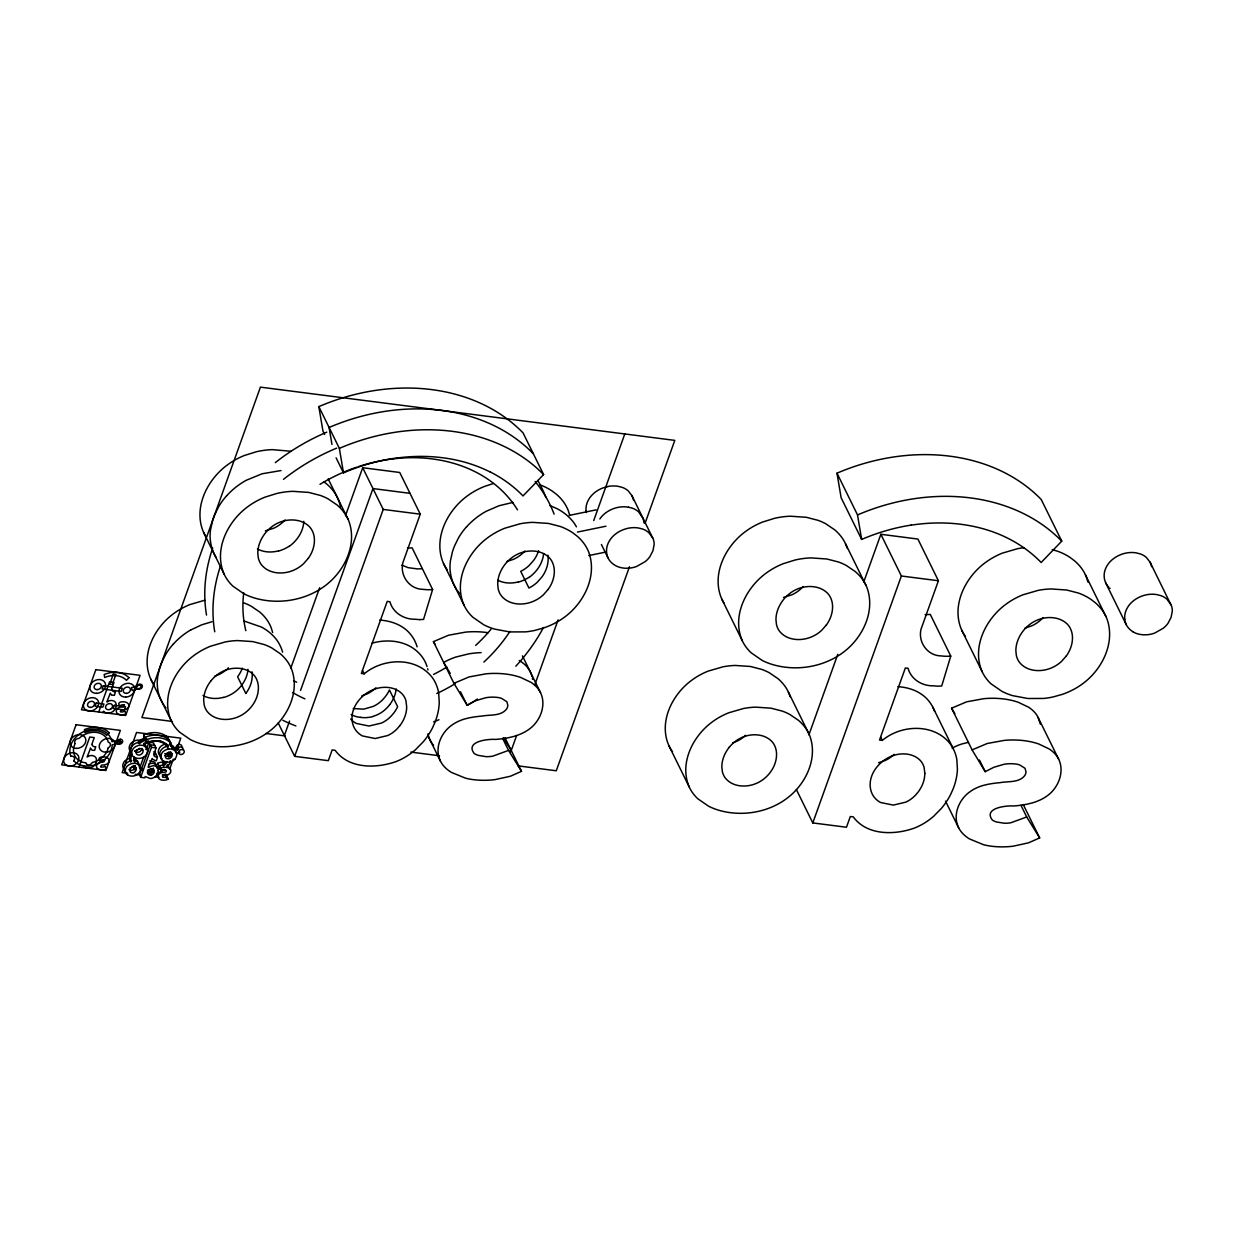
<?xml version="1.0" encoding="UTF-8"?>
<svg xmlns="http://www.w3.org/2000/svg" width="1234" height="1234" viewBox="0 0 1234 1234"><rect width="100%" height="100%" fill="white"/><g stroke="black" fill="none" stroke-linecap="round" stroke-linejoin="round"><path stroke-width="1.5" d="M157.011 768.103L156.579 765.898A6.679 5.352 -26.2 0 0 155.037 764.154A6.725 5.383 -26.2 0 0 152.569 763.352A6.941 5.553 -26.2 0 0 150.101 763.599L149.468 763.8A7.805 6.247 -26.2 0 0 148.743 764.201M157.011 773.147L158.569 776.772M94.648 750.38L95.758 746.755A4.103 3.286 -26.2 0 1 95.095 746.771L94.555 746.724A3.825 3.054 -26.2 0 1 92.041 744.411M114.407 695.313L115.502 691.688A4.103 3.286 -26.2 0 1 114.839 691.703L114.407 691.672A3.825 3.054 -26.2 0 1 111.785 689.343M154.821 752.432L154.96 751.984A5.214 4.165 -26.2 0 1 153.756 751.953L153.54 751.922M154.96 751.984L157.458 757.044L156.348 760.684A4.149 3.316 -26.2 0 1 155.361 760.638L152.522 759.141A3.316 2.653 -26.2 0 1 152.26 758.524C143.375 775.646 151.026 761.794 156.749 767.024A6.34 5.075 -26.2 0 1 157.767 768.304A7.497 6 -26.2 0 1 158.26 770.494M407.559 548.035A33.303 26.654 -26.2 0 0 412.094 547.803L432.61 589.513L423.555 619.422L419.853 619.607M925.099 614.594A33.303 26.654 -26.2 0 0 930.251 614.378L950.766 656.087L941.712 685.996L938.01 686.181A51.566 41.293 -26.2 0 1 933.552 685.811C922.292 686.166 911.108 679.471 908.07 668.304L905.37 667.964L879.518 740.045L882.325 740.4C901.082 724.651 933.398 723.186 949.702 743.192A50.054 40.074 -26.2 0 1 953.311 748.837L954.268 750.874A59.679 47.787 -26.2 0 1 956.844 759.589L957.414 769.245A74.379 59.571 -26.2 0 1 955.471 781.847A77.218 61.839 -26.2 0 1 952.879 789.513L950.627 794.48A69.983 56.039 -26.2 0 1 941.434 808.347L933.644 816.291A58.754 47.046 -26.2 0 1 927.058 821.366A51.674 41.37 -26.2 0 1 914.857 827.906C894.928 835.217 867.039 835.757 853.296 816.893L850.319 816.507L846.478 827.243L812.79 822.924L796.377 789.559M79.007 767.008L89.758 737.022L94.262 737.608L92.149 743.485A2.946 2.36 -26.2 0 0 92.118 744.009L92.103 744.071M98.751 711.941L109.502 681.955L114.006 682.541L111.893 688.418A2.946 2.36 -26.2 0 0 111.862 688.942L111.862 689.066M83.094 767.533L83.912 766.283A7.265 5.815 -26.2 0 0 84.838 767.162L85.239 767.502A2.591 2.067 -26.2 0 0 85.856 767.81L86.303 767.934A13.343 10.674 -26.2 0 0 87.12 768.042C92.457 769.26 98.134 763.368 96.129 758.139A6.679 5.352 -26.2 0 0 94.586 756.38A6.725 5.383 -26.2 0 0 92.118 755.594M102.838 712.465L103.671 711.216A7.265 5.815 -26.2 0 0 104.581 712.095L104.983 712.434A2.591 2.067 -26.2 0 0 105.615 712.743L106.047 712.866A13.343 10.674 -26.2 0 0 106.88 712.974C112.217 714.193 117.893 708.301 115.873 703.072A6.679 5.352 -26.2 0 0 114.346 701.313A6.725 5.383 -26.2 0 0 111.878 700.526A6.941 5.553 -26.2 0 0 109.394 700.758L108.777 700.958A7.805 6.247 -26.2 0 0 107.774 701.544M118.896 744.148L120.654 739.259M139.997 767.239L143.591 757.244M146.275 749.763L148.959 742.266L153.463 742.837L155.947 747.897L153.926 755.316A6.401 5.121 -26.2 0 0 154.065 755.686L154.281 756.026A4.211 3.363 -26.2 0 0 154.821 756.519L156.255 757.028A5.214 4.165 -26.2 0 0 157.458 757.059M139.457 774.782L150.209 744.796L154.713 745.367M154.574 777.127A6.401 5.121 -26.2 0 1 152.121 778.238A6.232 4.982 -26.2 0 1 150.054 778.469L145.257 776.525L144.794 777.836L140.691 777.312L151.458 747.326L148.959 742.266M166.389 778.284L167.654 774.782M169.521 769.553L173.284 759.095M177.033 748.622L180.781 738.163L136.542 732.472L122.151 772.592L127.688 773.302M290.73 668.35L319.637 587.754M345.474 515.735L362.703 467.717L399.739 472.483L420.254 514.177L402.886 562.611C399.693 575.337 409.164 589.096 422.707 589.312A53.077 42.496 -26.2 0 0 427.473 589.698A33.303 26.654 -26.2 0 0 432.61 589.513M284.375 735.495L289.558 721.072M300.541 690.438L372.961 488.571L409.997 493.338M419.853 619.607A51.566 41.293 -26.2 0 1 415.395 619.237C404.15 619.591 392.952 612.897 389.913 601.729L387.214 601.39L361.361 673.471L364.169 673.826C382.972 658.108 415.21 656.596 431.545 676.618A50.054 40.074 -26.2 0 1 435.17 682.263L436.111 684.299A59.679 47.787 -26.2 0 1 438.687 693.014L439.258 702.67A74.379 59.571 -26.2 0 1 437.314 715.273A77.218 61.839 -26.2 0 1 434.723 722.939L432.471 727.906A69.983 56.039 -26.2 0 1 423.277 741.773L415.488 749.717A58.754 47.046 -26.2 0 1 408.901 754.792A51.674 41.37 -26.2 0 1 396.7 761.332C376.786 768.643 348.883 769.183 335.139 750.318L332.162 749.933L328.321 760.668L294.648 756.349L383.219 509.426L362.703 467.717M510.814 751.707L516.645 735.464M534.769 684.901L558.092 619.915M593.708 520.609L624.79 433.952M629.463 566.761L556.272 770.772L518.095 765.867M645.012 523.432L674.797 440.384L260.42 387.137L141.91 717.525L172.451 721.458M808.887 734.924L837.793 654.328M863.63 582.309L880.86 534.291L917.895 539.057L938.411 580.751L921.042 629.186C917.849 641.911 927.32 655.67 940.863 655.886A53.077 42.496 -26.2 0 0 945.614 656.272A33.303 26.654 -26.2 0 0 950.766 656.087M812.79 822.924L901.375 576L880.86 534.291M165.125 655.439L161.731 662.488A78.05 62.502 -26.2 0 0 159.587 668.442L157.875 675.692A58.26 46.645 -26.2 0 0 157.536 687.862A58.97 47.216 -26.2 0 0 164.523 705.987M399.986 725.469L397.379 728.554A28.397 22.736 -26.2 0 1 392.335 732.888A25.513 20.423 -26.2 0 1 387.63 735.572L375.121 738.534L362.549 735.958A23.554 18.865 -26.2 0 1 359.449 733.983L358.539 733.227A28.613 22.906 -26.2 0 1 354.312 727.906A30.773 24.649 -26.2 0 1 352.446 722.6L352.245 721.458A34.228 27.41 -26.2 0 1 351.998 717.91A31.93 25.559 -26.2 0 1 358.693 700.496A34.228 27.41 -26.2 0 1 360.513 698.413L361.469 697.426A30.773 24.649 -26.2 0 1 366.822 693.045A28.613 22.906 -26.2 0 1 374.318 689.235C383.234 685.965 394.602 686.551 401.682 693.431A25.127 20.114 -26.2 0 1 405.307 698.938A28.567 22.875 -26.2 0 1 405.986 701.035L406.68 706.774A35.909 28.752 -26.2 0 1 400.001 725.484M285.069 519.946L283.11 521.936A29.493 23.616 -26.2 0 1 278.73 525.422A27.611 22.104 -26.2 0 1 273.794 528.198L265.387 530.851M524.959 550.981L523 552.971A29.477 23.6 -26.2 0 1 518.635 556.457A27.595 22.104 -26.2 0 1 513.699 559.233L506.758 561.593M803.226 586.52L801.252 588.51A29.493 23.616 -26.2 0 1 796.886 591.996A27.611 22.104 -26.2 0 1 791.95 594.773L783.544 597.426M1043.116 617.555L1041.157 619.545A29.477 23.6 -26.2 0 1 1036.791 623.031A27.595 22.104 -26.2 0 1 1031.855 625.808L1024.914 628.168M109.24 732.795L106.726 735.387A20.284 16.243 -26.2 0 0 84.915 732.564L84.436 729.602A23.06 18.464 -26.2 0 1 109.224 732.795M167.963 738.518L170.924 743.084L168.426 745.691A20.284 16.243 -26.2 0 0 146.615 742.853L143.638 734.847A23.06 18.464 -26.2 0 1 168.441 738.025M324.619 434.491L322.969 431.16L318.835 406.618A189.913 152.06 -26.2 0 1 523.062 432.903L543.608 474.566L523.015 495.929A169.305 135.57 -26.2 0 0 490.237 471.943M911.139 525.098A169.351 135.601 -26.2 0 0 861.64 539.428L841.125 497.734L836.991 473.193A189.913 152.06 -26.2 0 1 1041.203 499.477L1061.764 541.14L1041.157 562.503A169.305 135.57 -26.2 0 0 1008.394 538.518A164.924 132.069 -26.2 0 0 911.139 525.175M227.442 668.735L228.413 667.795M107.774 701.544L106.849 701.884L110.32 693.169A6.571 5.26 -26.2 0 0 111.353 694.634M488.109 632.733A77.68 62.194 -26.2 0 0 486.057 632.44A88.755 71.078 -26.2 0 0 465.696 632.101L448.544 635.232L433.427 641.634L453.942 683.327L467.054 705.108L475.784 700.665L485.656 697.765A35.231 28.212 -26.2 0 1 493.615 697.133L497.549 697.426A20.114 16.104 -26.2 0 1 501.698 698.444L506.912 701.76L507.837 705.354A11.26 9.008 -26.2 0 1 506.835 708.671C501.359 716.46 489.991 714.471 481.754 716.106A91.702 73.438 -26.2 0 0 469.306 717.833L464.632 718.975A38.038 30.449 -26.2 0 0 457.29 721.859A30.649 24.541 -26.2 0 0 451.891 725.114C441.278 732.425 434.677 747.295 439.782 759.697A37.838 30.295 -26.2 0 0 444.394 766.777L445.628 768.011A50.116 40.136 -26.2 0 0 451.258 772.33L465.388 778.13A65.818 52.692 -26.2 0 0 473.069 779.61A83.141 66.574 -26.2 0 0 494.896 779.641L510.398 776.248L521.504 771.327L505.092 737.978M1039.66 837.901L1026.703 816.985L1010.847 822.754A30.511 24.433 -26.2 0 1 1004.183 823.232L996.254 821.921A22.706 18.186 -26.2 0 1 992.306 820.024C983.205 808.054 1005.833 805.432 1013.608 805.972A89.249 71.464 -26.2 0 0 1027.089 804.182L1032.226 802.933A46.368 37.128 -26.2 0 0 1040.339 799.894L1041.882 799.123A32.747 26.223 -26.2 0 0 1048.977 794.465C1058.926 786.366 1064.541 771.142 1058.633 759.126L1038.102 717.432A36.295 29.061 -26.2 0 0 1034.169 711.817L1032.92 710.583A47.864 38.331 -26.2 0 0 1028.678 707.252L1018.173 702.239A77.68 62.194 -26.2 0 0 1004.214 699.015A88.755 71.078 -26.2 0 0 983.853 698.675L966.685 701.807L951.584 708.208L972.099 749.902L985.21 771.682L993.941 767.239L1003.813 764.34A35.231 28.212 -26.2 0 1 1011.772 763.707L1015.705 764A20.114 16.104 -26.2 0 1 1019.855 765.018L1025.068 768.335L1025.994 771.929A11.26 9.008 -26.2 0 1 1024.991 775.245C1019.5 783.035 1008.147 781.045 999.91 782.68A91.702 73.438 -26.2 0 0 987.462 784.408L982.788 785.549A38.038 30.449 -26.2 0 0 975.446 788.433A30.649 24.541 -26.2 0 0 970.047 791.688C959.435 799 952.833 813.869 957.939 826.271A37.838 30.295 -26.2 0 0 962.551 833.351L963.785 834.585A50.116 40.136 -26.2 0 0 969.415 838.904L983.544 844.704A65.818 52.692 -26.2 0 0 991.226 846.185A83.141 66.574 -26.2 0 0 1013.052 846.216L1028.554 842.822L1039.66 837.901L1023.248 804.553M164.816 769.399L164.353 769.584A13.065 10.458 -26.2 0 1 162.348 769.846M190.792 629.957L201.713 624.82L211.986 621.735M158.8 765.913L164.785 764.756M167.006 776.587L166.004 777.065M453.942 683.327L469.059 676.926L486.211 673.795A88.755 71.078 -26.2 0 1 506.572 674.15A77.68 62.194 -26.2 0 1 520.532 677.373L531.036 682.371A47.864 38.331 -26.2 0 1 535.278 685.703L536.528 686.937A36.295 29.061 -26.2 0 1 540.477 692.567C546.384 704.583 540.77 719.792 530.821 727.906A32.747 26.223 -26.2 0 1 523.74 732.549L522.183 733.32A46.368 37.128 -26.2 0 1 514.069 736.359L508.932 737.623A89.249 71.464 -26.2 0 1 495.451 739.413C487.677 738.842 465.048 741.495 474.149 753.45A22.706 18.186 -26.2 0 0 478.098 755.347L486.026 756.658A30.511 24.433 -26.2 0 0 492.69 756.18L508.547 750.411L521.504 771.327M972.099 749.902L987.215 743.5L1004.368 740.369A88.755 71.078 -26.2 0 1 1024.729 740.724A77.68 62.194 -26.2 0 1 1038.689 743.948L1049.193 748.945A47.864 38.331 -26.2 0 1 1053.435 752.277L1054.684 753.511A36.295 29.061 -26.2 0 1 1058.633 759.126M214.531 676.294L218.449 674.767A26.608 21.302 -26.2 0 0 223.231 672.098A28.459 22.783 -26.2 0 0 226.439 669.63M732.688 742.868L736.605 741.341A26.608 21.302 -26.2 0 0 741.387 738.672A28.459 22.783 -26.2 0 0 745.598 735.31M361.84 695.822L367.115 693.878A25.513 20.423 -26.2 0 0 371.804 691.194A28.397 22.736 -26.2 0 0 375.907 687.801M493.276 483.527L484.283 486.52A63.135 50.563 -26.2 0 0 475.815 490.515A59.062 47.293 -26.2 0 0 467.917 495.497C447.34 510.105 432.687 538.872 443.515 563.506L464.03 605.2A58.229 46.614 -26.2 0 0 467.84 611.617A61.114 48.928 -26.2 0 0 472.869 617.247L483.821 624.82A75.104 60.142 -26.2 0 0 494.495 629.078L509.657 631.931L525.545 631.87A72.158 57.782 -26.2 0 0 534.97 630.373L544.04 627.828A63.628 50.949 -26.2 0 0 555.47 622.877A58.044 46.476 -26.2 0 0 565.882 616.121C584.546 601.745 597.241 575.538 588.788 552.292A58.893 47.154 -26.2 0 0 583.944 543.469A65.803 52.692 -26.2 0 0 576.972 536.003L572.777 532.81A71.773 57.474 -26.2 0 0 565.573 528.692A69.968 56.024 -26.2 0 0 560.282 526.486L548.575 523.447L532.764 522.368A72.066 57.705 -26.2 0 0 520.054 523.787L504.814 528.214A63.135 50.563 -26.2 0 0 496.33 532.209A59.062 47.293 -26.2 0 0 488.433 537.191C467.871 551.814 453.202 580.566 464.03 605.2M878.593 762.735L885.272 760.452A25.513 20.423 -26.2 0 0 889.961 757.769A28.397 22.736 -26.2 0 0 894.064 754.375M371.974 643.207C387.214 638.857 405.4 640.508 417.416 651.645A51.643 41.354 -26.2 0 1 425.422 662.411A61.16 48.974 -26.2 0 1 427.057 666.607M204.782 600.248L190.051 604.521A60.898 48.774 -26.2 0 0 181.845 608.377A56.965 45.612 -26.2 0 0 174.225 613.19C154.358 627.304 140.182 655.1 150.656 678.901L171.171 720.61A56.255 45.041 -26.2 0 0 174.842 726.795A59.031 47.262 -26.2 0 0 179.701 732.225L190.283 739.552A72.544 58.091 -26.2 0 0 200.602 743.67C216.166 748.19 233.133 747.696 248.466 742.467A61.592 49.314 -26.2 0 0 259.51 737.67A56.085 44.918 -26.2 0 0 269.583 731.145C287.615 717.263 299.862 691.935 291.702 669.476A56.826 45.504 -26.2 0 0 287.028 660.946A63.613 50.933 -26.2 0 0 280.288 653.742L271.696 647.896A67.7 54.203 -26.2 0 0 264.153 644.534L252.847 641.603L237.576 640.569A69.644 55.761 -26.2 0 0 225.298 641.942L210.567 646.215A60.898 48.774 -26.2 0 0 202.376 650.071A56.965 45.612 -26.2 0 0 194.741 654.899C174.873 669.013 160.698 696.794 171.171 720.61M569.244 515.396L596.161 509.858M577.466 532.07L605.956 526.208M588.803 555.562L604.629 552.292M173.855 748.082L178.652 747.094M173.963 749.177L178.575 748.236M174.842 750.118L178.699 749.316M176.03 753.002L179.871 752.216M512.989 502.392L498.983 505.755L486.073 511.354A62.163 49.776 -26.2 0 0 466.545 526.887M149.777 760.838L154.25 761.964A6.34 5.075 -26.2 0 1 155.268 763.244A7.497 6 -26.2 0 1 155.777 765.419M101.728 762.118C99.183 761.609 94.463 765.188 97.255 768.35C99.615 770.942 109.055 770.618 104.983 766.283A3.964 3.178 -26.2 0 1 100.648 766.761M281.028 470.555L262.102 473.779L246.168 480.319A62.163 49.776 -26.2 0 0 226.655 495.837M113.898 695.328L113.266 695.266A10.797 8.653 -26.2 0 1 112.248 695.128L112.109 695.081A2.329 1.866 -26.2 0 1 111.322 694.665M94.077 750.395L93.352 750.318A10.797 8.653 -26.2 0 1 92.488 750.195L92.365 750.149A2.329 1.866 -26.2 0 1 91.563 749.732A6.571 5.26 -26.2 0 1 90.468 748.282M379.702 620.1C391.517 620.795 403.626 625.268 411.03 634.924A50.054 40.074 -26.2 0 1 414.639 640.569L415.596 642.606A59.679 47.787 -26.2 0 1 417.123 646.847M897.858 686.675C909.674 687.369 921.783 691.842 929.187 701.498A50.054 40.074 -26.2 0 1 932.796 707.144L953.311 748.837M383.219 509.426L420.254 514.177M901.375 576L938.411 580.751M265.912 733.459L285.116 735.927M410.891 752.092L439.505 755.763M151.458 747.326L155.947 747.897M90.576 748.236L87.105 756.951L88.03 756.612A7.805 6.247 -26.2 0 1 89.018 756.01L89.635 755.794A6.941 5.553 -26.2 0 1 92.134 755.501M135.061 774.258L140.583 774.967M155.33 776.849L159.016 777.327M116.999 741.326L122.505 742.05M291.224 451.289L272.359 449.639A72.266 57.859 -26.2 0 0 256.487 451.721L244.394 455.485A63.042 50.471 -26.2 0 0 235.91 459.48A59.062 47.293 -26.2 0 0 228.028 464.462C207.451 479.07 192.782 507.837 203.625 532.471L224.141 574.165A58.229 46.63 -26.2 0 0 227.951 580.582A61.083 48.913 -26.2 0 0 232.979 586.212L243.916 593.785A75.166 60.188 -26.2 0 0 254.605 598.043C270.724 602.732 288.262 602.223 304.135 596.793A63.659 50.98 -26.2 0 0 315.565 591.842A58.044 46.476 -26.2 0 0 325.992 585.086C344.656 570.71 357.336 544.502 348.898 521.257A58.877 47.139 -26.2 0 0 344.055 512.434A65.788 52.676 -26.2 0 0 337.083 504.968L328.182 498.922A70.107 56.132 -26.2 0 0 320.377 495.436L308.67 492.412L292.874 491.333A72.266 57.859 -26.2 0 0 277.002 493.415L264.909 497.179A63.042 50.471 -26.2 0 0 256.425 501.174A59.062 47.293 -26.2 0 0 248.543 506.156C227.966 520.763 213.312 549.531 224.141 574.165M628.492 507.189L632.672 508.285A23.616 18.911 -26.2 0 1 638.58 511.848L642.96 518.218A21.873 17.507 -26.2 0 1 643.886 522.846M244.085 621.026L261.438 627.057A65.587 52.507 -26.2 0 1 276.817 640.076A59.325 47.494 -26.2 0 1 282.601 652.154M353.233 708.547L363.737 709.149L373.27 706.388A25.513 20.423 -26.2 0 0 377.959 703.704A28.397 22.736 -26.2 0 0 383.003 699.369L385.61 696.284A34.938 27.981 -26.2 0 0 389.435 689.991L397.641 706.666A34.938 27.981 -26.2 0 1 393.831 712.959L391.209 716.044A28.397 22.736 -26.2 0 1 386.18 720.378A25.513 20.423 -26.2 0 1 381.476 723.062L368.966 726.024L356.395 723.448A23.554 18.865 -26.2 0 1 353.279 721.474L352.384 720.718A28.613 22.906 -26.2 0 1 350.734 719.083M1052.247 549.608L1057.908 551.351A69.968 56.024 -26.2 0 1 1063.214 553.557A71.773 57.474 -26.2 0 1 1070.402 557.691L1074.613 560.884A65.803 52.692 -26.2 0 1 1081.586 568.35A58.893 47.154 -26.2 0 1 1086.429 577.173L1087.956 582.062M550.025 505.632L556.58 508.454A68.101 54.527 -26.2 0 1 573.748 522.584A61.407 49.159 -26.2 0 1 576.432 526.856M167.67 765.512L169.598 768.18M401.837 565.126L408.115 567.655L416.907 568.843A33.796 27.055 -26.2 0 0 422.352 568.658M120.454 711.509L121.133 710.136A11.26 9.024 -26.2 0 1 122.505 709.951C125.05 709.905 128.351 709.026 128.83 706.095C129.894 700.187 114.947 700.526 119.683 705.725M100.741 766.622L101.373 765.203A11.26 9.024 -26.2 0 1 102.746 765.018C105.337 764.972 108.7 764.031 109.101 761.023C109.888 755.223 95.234 755.655 99.939 760.792M124.403 705.185L123.647 706.758A13.065 10.458 -26.2 0 1 121.657 707.02C118.557 706.727 114.747 709.689 116.798 713.051C119.019 715.967 128.814 715.597 124.727 711.216M104.659 760.252L103.995 761.794A13.065 10.458 -26.2 0 1 101.898 762.088M503.271 737.608L511.246 750.488A54.281 43.468 -26.2 0 1 509.935 751.228M160.034 768.443L161.639 771.08A5.322 4.257 -26.2 0 1 163.397 770.309A4.35 3.486 -26.2 0 1 165.341 770.155A2.591 2.082 -26.2 0 1 166.297 770.51L166.066 771.929L163.412 772.422A11.137 8.916 -26.2 0 0 161.901 772.623A4.689 3.748 -26.2 0 0 160.281 773.209A3.872 3.1 -26.2 0 0 159.201 774.011A3.054 2.437 -26.2 0 0 158.816 774.474L158.415 775.214A5.553 4.442 -26.2 0 0 158.183 775.939L158.091 776.664A3.517 2.823 -26.2 0 0 158.183 777.312A4.658 3.733 -26.2 0 0 159.032 778.731A6.309 5.044 -26.2 0 0 160.528 779.657A8.283 6.633 -26.2 0 0 162.364 780.135A10.134 8.114 -26.2 0 0 165.402 780.089L166.174 779.934A6.571 5.26 -26.2 0 0 168.24 779.132L166.667 776.587A5.306 4.242 -26.2 0 1 165.155 777.189A3.748 3.008 -26.2 0 1 163.397 777.297A2.9 2.329 -26.2 0 1 162.487 776.957L162.549 775.723L164.446 775.307A29.647 23.739 -26.2 0 1 165.279 775.23A10.844 8.684 -26.2 0 0 166.713 775.029A5.784 4.627 -26.2 0 0 168.333 774.505A4.026 3.224 -26.2 0 0 169.69 773.579A3.239 2.591 -26.2 0 0 170.199 772.931L170.508 772.345A5.892 4.72 -26.2 0 0 170.755 771.589L170.77 770.155A4.52 3.625 -26.2 0 0 169.922 768.72A6.185 4.951 -26.2 0 0 168.364 767.81A10.18 8.144 -26.2 0 0 163.119 767.409L161.484 767.779A6.617 5.291 -26.2 0 0 160.034 768.443L157.551 763.383A6.617 5.291 -26.2 0 1 159.001 762.72L160.621 762.319A10.18 8.144 -26.2 0 1 164.677 762.381M951.584 708.208L954.854 713.653M433.427 641.634L435.062 644.349M450.24 673.363L443.685 662.488A54.543 43.684 -26.2 0 1 455.593 657.105L468.951 653.819A89.48 71.649 -26.2 0 1 481.137 652.616M157.551 763.383L161.639 771.08M1133.043 631.854A24.356 19.513 -26.2 0 0 1141.373 634.6A28.104 22.505 -26.2 0 0 1143.656 634.816L1147.08 634.754A23.616 18.911 -26.2 0 0 1154.901 632.98L1163.276 628.229A21.873 17.523 -26.2 0 0 1167.966 623.355L1171.066 617.416L1172.3 611.246A21.873 17.507 -26.2 0 0 1171.374 605.647L1150.073 562.195L1146.479 557.567A23.616 18.911 -26.2 0 0 1140.571 554.02L1136.391 552.909A25.96 20.777 -26.2 0 0 1125.809 553.11A26.053 20.855 -26.2 0 0 1116.986 556.395A23.431 18.772 -26.2 0 0 1109.428 562.442A22.875 18.309 -26.2 0 0 1104.276 577.666A24.541 19.651 -26.2 0 0 1106.805 584.793A26.732 21.41 -26.2 0 0 1108.626 587.029M652.863 538.194L648.837 532.687A23.616 18.911 -26.2 0 0 642.929 529.139L638.749 528.044A25.96 20.777 -26.2 0 0 628.168 528.245A26.053 20.855 -26.2 0 0 619.345 531.515A23.431 18.772 -26.2 0 0 611.786 537.561A22.875 18.309 -26.2 0 0 606.65 552.801A24.541 19.651 -26.2 0 0 609.164 559.912A26.732 21.41 -26.2 0 0 614.918 565.249A24.356 19.513 -26.2 0 0 623.216 568.026A28.104 22.505 -26.2 0 0 625.499 568.242L628.924 568.18A23.616 18.911 -26.2 0 0 636.744 566.406L645.12 561.655A21.873 17.523 -26.2 0 0 649.809 556.781L652.909 550.842L654.143 544.672A21.873 17.507 -26.2 0 0 653.233 539.073L631.916 495.636L628.322 490.993A23.616 18.911 -26.2 0 0 622.414 487.445L618.234 486.35A25.96 20.777 -26.2 0 0 607.652 486.535M1105.633 582.726L1126.148 624.435M1085.442 574.843L1105.957 616.537M1024.066 547.711A72.066 57.705 -26.2 0 0 1017.695 548.667L1002.44 553.094A63.135 50.563 -26.2 0 0 993.972 557.089A59.062 47.293 -26.2 0 0 986.074 562.072C965.497 576.679 950.843 605.447 961.672 630.08L982.187 671.774A58.229 46.614 -26.2 0 0 985.997 678.191A61.114 48.928 -26.2 0 0 991.025 683.821L1001.977 691.395A75.104 60.142 -26.2 0 0 1012.651 695.652L1027.814 698.506L1043.702 698.444A72.158 57.782 -26.2 0 0 1053.126 696.948L1062.196 694.403A63.628 50.949 -26.2 0 0 1073.626 689.451A58.044 46.476 -26.2 0 0 1084.038 682.695C1102.702 668.319 1115.397 642.112 1106.944 618.866A58.893 47.154 -26.2 0 0 1102.101 610.043A65.803 52.692 -26.2 0 0 1095.129 602.578L1090.933 599.385A71.773 57.474 -26.2 0 0 1083.73 595.266A69.968 56.024 -26.2 0 0 1078.439 593.06L1066.731 590.022L1050.921 588.942A72.066 57.705 -26.2 0 0 1038.21 590.361L1022.971 594.788A63.135 50.563 -26.2 0 0 1014.487 598.783A59.062 47.293 -26.2 0 0 1006.589 603.765C986.028 618.388 971.359 647.14 982.187 671.774M1020.965 805.308L1026.703 816.985M979.457 760.005L985.21 771.682M836.991 473.193L857.507 514.902L861.64 539.428M845.537 543.793L866.052 585.502M945.522 801.128L958.664 827.813M880.675 737.068L882.325 740.4M788.387 692.104L808.902 733.798M847.372 548.544L846.524 546.122A58.877 47.139 -26.2 0 0 841.696 537.299A65.788 52.676 -26.2 0 0 834.724 529.849L825.824 523.802A70.107 56.132 -26.2 0 0 818.019 520.316L806.311 517.293L790.516 516.213A72.266 57.859 -26.2 0 0 774.644 518.295L762.55 522.059A63.042 50.471 -26.2 0 0 754.067 526.054A59.062 47.293 -26.2 0 0 746.169 531.036C725.607 545.644 710.938 574.412 721.782 599.045L742.297 640.739A58.229 46.63 -26.2 0 0 746.107 647.156A61.083 48.913 -26.2 0 0 751.136 652.786L762.072 660.36A75.166 60.188 -26.2 0 0 772.762 664.617C788.881 669.306 806.419 668.797 822.291 663.368A63.659 50.98 -26.2 0 0 833.721 658.416A58.044 46.476 -26.2 0 0 844.149 651.66C862.813 637.284 875.492 611.077 867.039 587.831A58.877 47.139 -26.2 0 0 862.211 579.008A65.788 52.676 -26.2 0 0 855.239 571.543L846.339 565.496A70.107 56.132 -26.2 0 0 838.534 562.01L826.826 558.987L811.031 557.907A72.266 57.859 -26.2 0 0 795.159 559.989L783.066 563.753A63.042 50.471 -26.2 0 0 774.582 567.748A59.062 47.293 -26.2 0 0 766.7 572.73C746.123 587.338 731.469 616.105 742.297 640.739M601.421 544.518L607.992 557.861M790.146 696.686L789.344 694.356A56.826 45.504 -26.2 0 0 784.67 685.826A63.613 50.933 -26.2 0 0 777.929 678.623L769.337 672.777A67.7 54.203 -26.2 0 0 761.794 669.414L750.488 666.483L735.217 665.45A69.644 55.761 -26.2 0 0 722.939 666.823L708.193 671.095A60.898 48.774 -26.2 0 0 700.002 674.952A56.965 45.612 -26.2 0 0 692.382 679.764C672.515 693.878 658.339 721.674 668.813 745.475L689.328 787.184A56.255 45.041 -26.2 0 0 692.999 793.369A59.031 47.262 -26.2 0 0 697.858 798.799L708.439 806.126A72.544 58.091 -26.2 0 0 718.759 810.244C734.323 814.764 751.29 814.27 766.622 809.041A61.592 49.314 -26.2 0 0 777.667 804.244A56.085 44.918 -26.2 0 0 787.739 797.719C805.771 783.837 818.019 758.509 809.859 736.05A56.826 45.504 -26.2 0 0 805.185 727.52A63.613 50.933 -26.2 0 0 798.444 720.317L789.853 714.471A67.7 54.203 -26.2 0 0 782.31 711.108L771.003 708.177L755.732 707.144A69.644 55.761 -26.2 0 0 743.454 708.517L728.723 712.789A60.898 48.774 -26.2 0 0 720.533 716.645A56.965 45.612 -26.2 0 0 712.897 721.474C693.03 735.587 678.854 763.368 689.328 787.184M522.414 655.871L540.477 692.552M502.809 738.734L508.547 750.411M460.483 691.765L467.054 705.108M318.835 406.618L339.35 448.328L343.484 472.853A169.351 135.601 -26.2 0 1 392.983 458.524M336.111 457.845L343.484 472.853M328.198 478.9L347.895 518.928M428.198 736.22L440.507 761.239M362.534 670.494L364.169 673.826M278.221 722.985L294.648 756.349M245.813 693.446L237.607 676.772A33.827 27.086 -26.2 0 0 242.342 668.149M168.148 754.838L169.151 756.858A3.841 3.07 -26.2 0 0 171.048 752.154A3.949 3.162 -26.2 0 1 169.073 755.47M165.757 774.057L168.24 779.132M143.638 734.847L146.63 742.883M134.984 750.565L135.987 752.601A3.98 3.193 -26.2 0 1 135.493 750.966M139.041 773.934L140.691 777.312M133.766 767.641L134.768 769.677M1171.02 604.768L1166.994 599.261A23.616 18.911 -26.2 0 0 1161.086 595.713L1156.906 594.618A25.96 20.777 -26.2 0 0 1146.324 594.819A26.053 20.855 -26.2 0 0 1137.501 598.089A23.431 18.772 -26.2 0 0 1129.943 604.136A22.875 18.309 -26.2 0 0 1124.806 619.375M1150.073 562.195L1150.859 563.938A21.873 17.507 -26.2 0 1 1151.584 566.668M631.916 495.636L632.703 497.364A21.873 17.507 -26.2 0 1 633.443 500.094M932.796 707.144L933.752 709.18A59.679 47.787 -26.2 0 1 934.57 711.278M1038.102 717.432L1040.324 724.127M569.799 515.488L568.272 510.598A58.893 47.154 -26.2 0 0 563.429 501.775A65.803 52.692 -26.2 0 0 556.457 494.31L552.246 491.117A71.773 57.474 -26.2 0 0 545.058 486.983A69.968 56.024 -26.2 0 0 539.767 484.777M272.668 632.518L271.187 627.782A56.826 45.504 -26.2 0 0 266.513 619.252A63.613 50.933 -26.2 0 0 259.772 612.049L251.181 606.202A67.7 54.203 -26.2 0 0 243.638 602.84M331.961 444.456L329.092 427.473A189.913 152.06 -26.2 0 1 533.319 453.742M145.381 740.354L144.887 737.377A23.06 18.464 -26.2 0 1 169.675 740.57M924.837 773.348L924.143 767.61A28.567 22.875 -26.2 0 0 923.464 765.527A25.127 20.114 -26.2 0 0 919.839 760.005C912.759 753.126 901.375 752.539 892.475 755.81A28.613 22.906 -26.2 0 0 884.963 759.62A30.773 24.649 -26.2 0 0 879.626 764.016L878.67 764.987A34.228 27.41 -26.2 0 0 876.85 767.07A31.93 25.559 -26.2 0 0 870.14 784.485A34.228 27.41 -26.2 0 0 870.402 788.032L870.602 789.174A30.773 24.649 -26.2 0 0 872.469 794.48A28.613 22.906 -26.2 0 0 876.695 799.802L877.59 800.558A23.554 18.865 -26.2 0 0 880.706 802.532L893.277 805.108L905.787 802.146A25.513 20.423 -26.2 0 0 910.476 799.462A28.397 22.736 -26.2 0 0 915.52 795.128L918.142 792.043A35.909 28.752 -26.2 0 0 924.806 773.363M110.69 709.072A3.64 2.915 -26.2 0 1 105.553 707.437A3.64 2.915 -26.2 0 1 110.165 703.611A3.64 2.915 -26.2 0 1 111.662 708.27A3.563 2.854 -26.2 0 1 110.69 709.056M124.634 711.108A3.964 3.178 -26.2 0 1 120.408 711.694M119.868 705.894A4.072 3.255 -26.2 0 1 124.495 705.061M100.108 760.946A4.072 3.255 -26.2 0 1 104.751 760.113M177.326 750.179A2.992 2.391 -26.2 0 1 180.411 746.956A2.992 2.391 -26.2 0 1 182.971 749.686M169.151 755.563A3.316 2.653 -26.2 0 1 166.544 756.241A3.764 3.008 -26.2 0 1 164.878 755.409M162.163 758.848A8.206 6.571 -26.2 0 1 161.5 758.355M160.944 757.799A8.206 6.571 -26.2 0 1 160.79 750.534A8.206 6.571 -26.2 0 1 168.395 746.138M170.955 746.369A8.206 6.571 -26.2 0 1 174.842 749.3M141.725 748.421A3.687 2.946 -26.2 0 1 135.092 751.259M143.653 743.362A8.206 6.571 -26.2 0 1 146.183 749.362M131.452 753.558A8.206 6.571 -26.2 0 1 132.1 746.154A8.206 6.571 -26.2 0 1 140.059 742.359M164.847 774.242A3.964 3.178 -26.2 0 1 162.286 774.813M153.294 768.088A3.733 2.992 -26.2 0 1 152.769 770.648M147.463 772.129A3.316 2.653 -26.2 0 0 151.396 771.898A3.563 2.854 -26.2 0 0 152.245 771.019A4.257 3.409 -26.2 0 0 152.708 770.263M153.633 754.051A3.825 3.054 -26.2 0 0 154.99 754.545L155.546 754.545A4.103 3.286 -26.2 0 0 156.209 754.514M135.2 767.641A3.656 2.931 -26.2 0 1 128.907 769.476M134.938 765.697A3.594 2.869 -26.2 0 1 134.784 767.594A4.118 3.301 -26.2 0 1 134.275 768.659M133.904 760.53A7.928 6.34 -26.2 0 1 139.303 766.9M126.392 772.685A7.928 6.34 -26.2 0 1 124.665 765.743A7.928 6.34 -26.2 0 1 131.776 760.576M138.069 764.54A7.281 5.831 -26.2 0 0 138.146 762.874A7.188 5.754 -26.2 0 0 137.282 760.653M130.156 758.324A8.098 6.479 -26.2 0 0 124.665 761.131A7.265 5.815 -26.2 0 0 123.631 762.689L123.462 763.028A9.224 7.389 -26.2 0 0 122.953 764.463L122.876 764.802A7.142 5.723 -26.2 0 0 122.798 766.453A7.311 5.846 -26.2 0 0 125.236 770.062M133.796 758.524A8.098 6.479 -26.2 0 1 137.067 760.792M133.318 765.635A3.841 3.07 -26.2 0 1 130.804 767.656A3.363 2.684 -26.2 0 1 130.11 767.733M139.781 765.712A7.188 5.754 -26.2 0 1 140.63 767.949A7.281 5.831 -26.2 0 1 140.553 769.6L140.475 769.954A9.209 7.373 -26.2 0 1 139.966 771.389L139.612 772.052A7.018 5.615 -26.2 0 1 136.48 774.998M139.55 765.867A8.098 6.479 -26.2 0 0 127.164 766.191A7.265 5.815 -26.2 0 0 126.13 767.749L125.961 768.088A9.224 7.389 -26.2 0 0 125.452 769.522L125.374 769.877A7.142 5.723 -26.2 0 0 125.297 771.528A7.311 5.846 -26.2 0 0 128.028 775.276M136.45 775.075A8.669 6.941 -26.2 0 1 128.105 775.168M135.956 767.964A3.841 3.07 -26.2 0 1 133.303 772.731M133.287 772.685A3.363 2.684 -26.2 0 1 130.619 772.33M130.681 772.283A3.733 2.992 -26.2 0 1 132.84 766.777M132.825 766.684A3.162 2.53 -26.2 0 1 133.889 766.622A3.486 2.792 -26.2 0 1 135.354 767.054A3.208 2.561 -26.2 0 1 136.064 767.918M150.995 768.489A3.563 2.854 -26.2 0 1 150.07 769.399A3.193 2.561 -26.2 0 1 148.851 769.954A3.286 2.638 -26.2 0 1 147.417 770.047M158.137 770.51A8.407 6.741 -26.2 0 1 154.605 777.158M151.35 775.014A3.193 2.561 -26.2 0 0 152.569 774.458A3.563 2.854 -26.2 0 0 153.494 773.564A4.396 3.517 -26.2 0 0 154.296 771.142A3.687 2.962 -26.2 0 0 154.142 770.34A3.147 2.514 -26.2 0 0 153.371 769.399A3.301 2.638 -26.2 0 0 150.702 769.075M151.35 774.998A3.286 2.638 -26.2 0 1 148.589 774.566A3.486 2.792 -26.2 0 1 147.879 773.733A3.81 3.054 -26.2 0 1 150.702 769.029M159.14 766.021A5.322 4.257 -26.2 0 1 159.757 765.682M157.782 768.134A4.689 3.748 -26.2 0 1 158.476 767.826M145.103 744.92A7.543 6.031 -26.2 0 1 145.01 746.647M144.98 744.287A7.435 5.954 -26.2 0 1 145.088 744.92M141.278 740.647A8.376 6.71 -26.2 0 0 131.159 743.115A7.373 5.908 -26.2 0 0 130.28 744.38L129.909 745.074A9.548 7.651 -26.2 0 0 129.369 746.555L129.231 747.28A7.234 5.8 -26.2 0 0 129.215 748.622A7.558 6.047 -26.2 0 0 131.467 752.185M139.627 748.467A3.98 3.178 -26.2 0 1 137.514 749.871A3.286 2.622 -26.2 0 1 136.403 749.963M146.707 747.681A7.435 5.954 -26.2 0 1 147.586 749.994A7.543 6.031 -26.2 0 1 147.509 751.707L147.432 752.077A9.548 7.635 -26.2 0 1 146.892 753.558L146.537 754.236A7.25 5.815 -26.2 0 1 145.627 755.47M146.476 747.835A8.376 6.71 -26.2 0 0 133.642 748.174A7.373 5.908 -26.2 0 0 132.763 749.454L132.393 750.133A9.548 7.651 -26.2 0 0 131.868 751.614L131.73 752.339A7.234 5.8 -26.2 0 0 131.714 753.696A7.558 6.047 -26.2 0 0 134.537 757.568M145.782 755.609A8.561 6.864 -26.2 0 1 134.707 757.383M142.743 750.01A3.98 3.178 -26.2 0 1 139.997 754.93A3.286 2.622 -26.2 0 1 138.702 755.023A3.609 2.884 -26.2 0 1 137.19 754.56A3.486 2.792 -26.2 0 1 136.218 752.632A4.041 3.239 -26.2 0 1 139.473 748.591M139.504 748.683A3.27 2.622 -26.2 0 1 140.614 748.622A3.609 2.884 -26.2 0 1 142.126 749.069A3.316 2.653 -26.2 0 1 142.866 749.948M173.346 746.385A7.435 5.954 -26.2 0 1 174.179 748.375M165.973 743.979A8.376 6.71 -26.2 0 0 160.281 746.878A7.389 5.908 -26.2 0 0 159.402 748.159L159.032 748.837A9.548 7.651 -26.2 0 0 158.507 750.318L158.368 751.043A7.234 5.8 -26.2 0 0 158.353 752.401A7.558 6.047 -26.2 0 0 159.834 755.362M169.737 744.195A8.376 6.71 -26.2 0 1 173.115 746.539M161.176 756.272A7.558 6.047 -26.2 0 1 160.327 755.763M168.873 752.092A3.98 3.178 -26.2 0 1 166.636 753.635A3.286 2.622 -26.2 0 1 165.341 753.727A3.609 2.884 -26.2 0 1 164.77 753.635M176.724 753.758A7.527 6.031 -26.2 0 1 176.632 755.47L176.555 755.84A9.548 7.635 -26.2 0 1 176.03 757.321L175.66 758.015A7.25 5.8 -26.2 0 1 174.75 759.249M175.83 751.46A7.435 5.954 -26.2 0 1 176.709 753.758M175.598 751.599A8.376 6.71 -26.2 0 0 162.78 751.938A7.389 5.908 -26.2 0 0 161.901 753.218L161.531 753.912A9.548 7.651 -26.2 0 0 161.006 755.393L160.852 756.103A7.234 5.8 -26.2 0 0 160.852 757.46M163.659 761.347A7.558 6.047 -26.2 0 1 160.806 757.46M174.919 759.373A8.561 6.864 -26.2 0 1 163.844 761.147M171.865 753.789A3.98 3.178 -26.2 0 1 169.135 758.709A3.286 2.622 -26.2 0 1 167.824 758.787A3.609 2.884 -26.2 0 1 166.328 758.339A3.872 3.1 -26.2 0 1 168.642 752.555A3.27 2.622 -26.2 0 1 169.752 752.385A3.609 2.884 -26.2 0 1 171.248 752.848A3.316 2.653 -26.2 0 1 171.989 753.727M176.385 748.467A2.992 2.391 -26.2 0 1 178.637 744.503A2.992 2.391 -26.2 0 1 181.722 747.156M144.131 737.793A20.284 16.243 -26.2 0 1 144.872 737.485M146.136 739.906A23.06 18.464 -26.2 0 1 170.924 743.099M70.94 756.164A3.687 2.946 -26.2 0 1 73.701 760.823M70.909 756.442A21.965 17.585 -26.2 0 1 86.102 730.621A21.965 17.585 -26.2 0 1 111.97 741.727L119.667 740.153L119.883 743.238L112.201 744.812A21.965 17.585 -26.2 0 1 97.27 764.077L97.177 764.093A21.965 17.585 -26.2 0 1 73.824 760.884M108.191 748.082A18.201 14.577 -26.2 0 1 92.257 762.489A3.548 2.838 -26.2 0 1 86.766 764.525M75.027 743.824A18.201 14.577 -26.2 0 0 86.01 762.859A3.609 2.9 -26.2 0 0 86.92 764.34M74.935 743.331A3.779 3.023 -26.2 0 1 79.099 738.364A18.201 14.577 -26.2 0 1 96.483 732.41A18.201 14.577 -26.2 0 1 108.253 742.112A3.779 3.023 -26.2 0 1 108.129 747.958M168.642 755.856A18.201 14.577 -26.2 0 1 168.318 757.013M166.081 761.517A18.201 14.577 -26.2 0 1 162.502 765.45M160.297 767.085A18.201 14.577 -26.2 0 1 157.89 768.458M142.866 769.862A18.201 14.577 -26.2 0 1 139.704 768.396M134.429 761.609A18.201 14.577 -26.2 0 1 133.935 757.229M144.964 742.328A18.201 14.577 -26.2 0 1 146.167 741.773M147.417 741.295A18.201 14.577 -26.2 0 1 148.682 740.878M159.88 740.832A18.201 14.577 -26.2 0 1 162.04 741.696M163.042 742.251A18.201 14.577 -26.2 0 1 165.649 744.303M166.359 745.105A18.201 14.577 -26.2 0 1 167.562 746.878M169.983 743.686A21.965 17.585 -26.2 0 1 171.757 747.033M170.415 760.653A21.965 17.585 -26.2 0 1 169.66 761.933M167.886 764.401A21.965 17.585 -26.2 0 1 166.852 765.558M130.619 761.779A21.965 17.585 -26.2 0 1 131.406 752.57M138.362 743.038A21.965 17.585 -26.2 0 1 146.553 738.379M135.493 766.916A3.841 3.07 -26.2 0 1 134.676 769.615M134.861 765.697A3.841 3.07 -26.2 0 1 135.123 766.036M169.906 743.932A21.965 17.585 -26.2 0 1 172.498 748.76M170.693 762.072A21.965 17.585 -26.2 0 1 166.605 767.347M163.999 769.569A21.965 17.585 -26.2 0 1 158.214 772.854M130.927 761.717A21.965 17.585 -26.2 0 1 131.745 754.051M139.164 743.809A21.965 17.585 -26.2 0 1 144.98 740.23M147.417 772.685A3.609 2.884 -26.2 0 0 147.926 773.163A3.286 2.638 -26.2 0 0 150.764 773.425A3.193 2.561 -26.2 0 0 151.952 772.854A3.563 2.854 -26.2 0 0 152.738 772.037A4.334 3.471 -26.2 0 0 153.201 771.281L152.214 769.245A4.334 3.471 -26.2 0 1 151.751 770.016A3.563 2.854 -26.2 0 1 150.949 770.818A3.193 2.561 -26.2 0 1 149.777 771.42A3.286 2.638 -26.2 0 1 147.494 771.389M167.192 761.594A18.201 14.577 -26.2 0 1 163.505 766.021M161.145 767.872A18.201 14.577 -26.2 0 1 158.569 769.384M141.941 770.324A18.201 14.577 -26.2 0 1 140.445 769.553M134.83 762.257A18.201 14.577 -26.2 0 1 134.521 757.445M143.776 744.272A18.201 14.577 -26.2 0 1 168.626 749.1M134.521 765.728A3.841 3.07 -26.2 0 1 133.673 767.594M169.983 743.408A21.965 17.585 -26.2 0 1 171.511 746.724M130.295 761.501A21.965 17.585 -26.2 0 1 130.742 752.015M138.177 741.788A21.965 17.585 -26.2 0 1 143.992 738.21M164.554 761.872A18.201 14.577 -26.2 0 1 162.502 763.985M160.142 765.836A18.201 14.577 -26.2 0 1 157.566 767.363M142.558 768.905A18.201 14.577 -26.2 0 1 139.457 767.517M165.587 743.763A18.201 14.577 -26.2 0 1 166.76 745.351M170.307 752.185A3.841 3.07 -26.2 0 1 168.102 754.745M173.254 644.225A60.019 48.064 -26.2 0 1 190.761 629.911M165.14 655.455A59.309 47.494 -26.2 0 1 173.192 644.194M166.05 707.869A61.885 49.561 -26.2 0 1 165.279 706.943M248.034 669.352A34.953 27.981 -26.2 0 1 241.417 685.595A29.94 23.97 -26.2 0 1 233.504 692.968A27.966 22.397 -26.2 0 1 223.416 697.534M223.385 697.364A27.487 22.011 -26.2 0 1 202.978 695.498M427.689 668.797A61.16 48.974 -26.2 0 1 427.967 669.908M360.266 717.355A26.824 21.472 -26.2 0 1 351.15 714.548M372.807 716.599A27.534 22.042 -26.2 0 1 360.282 717.324M372.791 716.445A26.886 21.533 -26.2 0 0 382.093 712.064A29.369 23.508 -26.2 0 0 389.713 704.614M396.222 688.958A35.925 28.768 -26.2 0 1 389.743 704.629M532.425 678.407A29.169 23.353 -26.2 0 1 532.564 679.332M532.039 676.633A37.344 29.909 -26.2 0 0 525.067 664.817A50.995 40.83 -26.2 0 0 519.221 660.529M427.982 733.86A28.675 22.952 -26.2 0 0 428.368 735.587A38.501 30.835 -26.2 0 0 431.067 741.865M433.55 745.29A38.501 30.835 -26.2 0 1 433.011 744.642M432.486 743.963A38.501 30.835 -26.2 0 1 431.514 742.575M333.874 491.533A61.438 49.19 -26.2 0 1 340.445 506.588M323.709 481.692A67.885 54.358 -26.2 0 1 333.843 491.548M226.593 495.806A61.391 49.159 -26.2 0 0 218.264 507.467L214.731 514.748A80.796 64.692 -26.2 0 0 212.51 520.918L210.52 529.864A59.648 47.756 -26.2 0 0 210.397 541.001M216.228 557.706A61.037 48.882 -26.2 0 1 210.459 540.986M303.78 521.288A34.444 27.58 -26.2 0 1 289.157 546.461M289.018 546.307A28.968 23.199 -26.2 0 1 278.575 551.027M278.545 550.842A28.459 22.798 -26.2 0 1 257.428 548.914M466.498 526.841A61.422 49.175 -26.2 0 0 458.169 538.502L454.621 545.783A80.75 64.646 -26.2 0 0 452.4 551.953L450.41 560.899A59.679 47.787 -26.2 0 0 450.287 572.036M458.261 591.811A61.006 48.851 -26.2 0 1 457.521 590.808M456.796 589.79A61.006 48.851 -26.2 0 1 450.348 572.021M459.927 593.708A64.075 51.304 -26.2 0 1 459.094 592.767M543.608 553.542A34.429 27.58 -26.2 0 1 529.047 577.497M528.908 577.342A28.937 23.168 -26.2 0 1 518.465 582.062M518.434 581.877A28.428 22.767 -26.2 0 1 497.904 580.258M628.476 507.22A25.96 20.777 -26.2 0 0 617.91 507.39A26.053 20.855 -26.2 0 0 609.087 510.66A23.431 18.772 -26.2 0 0 601.529 516.722A22.875 18.309 -26.2 0 0 599.847 518.959M154.327 685.101A56.255 45.041 -26.2 0 1 150.656 678.901M206.016 536.821A58.229 46.63 -26.2 0 1 203.625 532.471M447.325 569.923A58.229 46.614 -26.2 0 1 443.515 563.506M607.652 486.582A26.053 20.855 -26.2 0 0 598.829 489.821A23.431 18.772 -26.2 0 0 591.271 495.867A22.875 18.309 -26.2 0 0 586.119 511.092M586.258 512.557A24.541 19.651 -26.2 0 1 586.027 511.123M339.365 448.358A189.913 152.06 -26.2 0 1 543.577 474.596M392.983 458.601A164.924 132.069 -26.2 0 1 490.176 472.02M245.813 693.446A33.827 27.086 -26.2 0 0 250.548 684.824A35.817 28.675 -26.2 0 0 252.245 675.322L252.214 674.134A30.434 24.372 -26.2 0 0 251.983 671.836M535.124 481.491A180.92 144.872 -26.2 0 1 554.112 514.131M543.454 627.535A180.92 144.872 -26.2 0 1 515.797 666.237M477.404 699.046A180.92 144.872 -26.2 0 1 467.964 705.046M438.949 719.746A180.92 144.872 -26.2 0 1 433.597 721.89M295.882 725.947A180.92 144.872 -26.2 0 1 282.802 720.27M214.731 631.762A180.92 144.872 -26.2 0 1 220.315 566.529M283.496 479.332A180.92 144.872 -26.2 0 1 336.666 448.127M509.966 631.407A149.885 120.022 -26.2 0 1 483.867 662.072M455.068 683.744A149.885 120.022 -26.2 0 1 436.79 693.523M304.906 698.86A149.885 120.022 -26.2 0 1 292.566 692.475M245.828 630.667A149.885 120.022 -26.2 0 1 243.73 592.783M320.007 484.314A149.885 120.022 -26.2 0 1 356.641 467.208M358.384 466.622A149.885 120.022 -26.2 0 1 517.493 509.858M547.881 555.177A31.529 25.235 -26.2 0 1 548.143 557.552L548.174 558.771A37.051 29.678 -26.2 0 1 546.4 568.627A34.83 27.888 -26.2 0 1 541.988 576.895L537.361 582.17A29.477 23.6 -26.2 0 1 534.137 584.839A27.518 22.042 -26.2 0 1 528.923 588.016L520.717 571.327A27.518 22.042 -26.2 0 0 525.931 568.164A29.477 23.6 -26.2 0 0 529.155 565.481L533.782 560.205A34.83 27.888 -26.2 0 0 538.194 551.937A37.051 29.678 -26.2 0 0 538.61 550.703M537.793 480.458A180.92 144.872 -26.2 0 1 545.906 497.456M206.525 615.087A180.92 144.872 -26.2 0 1 212.695 548.097M275.29 462.642A180.92 144.872 -26.2 0 1 326.763 432.162M491.07 629.17A149.885 120.022 -26.2 0 1 475.661 645.397M446.862 667.07A149.885 120.022 -26.2 0 1 433.566 674.427M296.7 682.186A149.885 120.022 -26.2 0 1 293.522 680.705M857.522 514.933A189.913 152.06 -26.2 0 1 1061.734 541.171M1110.06 588.356A26.732 21.41 -26.2 0 1 1109.69 588.032M1124.698 619.391A24.541 19.651 -26.2 0 0 1127.321 626.486A26.732 21.41 -26.2 0 0 1133.074 631.823M965.482 636.497A58.229 46.614 -26.2 0 1 961.672 630.08M724.173 603.395A58.229 46.63 -26.2 0 1 721.782 599.045M968.536 742.405A91.702 73.438 -26.2 0 0 966.947 742.698L962.273 743.855A38.038 30.449 -26.2 0 0 954.931 746.74A30.649 24.541 -26.2 0 0 952.154 748.251M672.484 751.676A56.255 45.041 -26.2 0 1 668.813 745.475M76.092 724.713L61.7 764.833L105.939 770.51L120.33 730.389L76.092 724.713M95.851 669.646L81.459 709.766L125.698 715.442L140.09 675.322L95.851 669.646M96.175 703.01L95.049 706.157L102.823 707.159L103.949 704.012L96.175 703.01M103.24 685.811L102.114 688.958L121.117 691.41L122.243 688.264L103.24 685.811M113.374 673.949L109.703 684.176L112.294 684.515L115.965 674.288L113.374 673.949M114.315 705.339L113.189 708.486L124.403 709.936L125.544 706.789L114.315 705.339M308.253 558.37L303.626 563.645A29.493 23.616 -26.2 0 1 299.26 567.131A27.611 22.104 -26.2 0 1 294.324 569.892C283.897 574.782 269.29 574.381 261.562 564.894A25.683 20.562 -26.2 0 1 259.772 562.056A28.798 23.06 -26.2 0 1 258.292 557.814L257.798 553.125A37.082 29.693 -26.2 0 1 264.708 533.859L265.572 532.749A31.467 25.189 -26.2 0 1 272.822 526.008A26.716 21.394 -26.2 0 1 279.146 522.476C288.71 518.465 301.281 518.82 309.071 526.332A26.716 21.379 -26.2 0 1 312.418 531.083A31.529 25.251 -26.2 0 1 314.392 539.027L314.423 540.245A37.097 29.709 -26.2 0 1 312.665 550.086A34.814 27.888 -26.2 0 1 308.253 558.37M548.143 589.405L543.515 594.68A29.477 23.6 -26.2 0 1 539.15 598.166A27.595 22.104 -26.2 0 1 534.214 600.927C523.787 605.832 509.179 605.431 501.451 595.929A25.713 20.592 -26.2 0 1 499.662 593.091A28.737 23.014 -26.2 0 1 498.197 588.849L497.703 584.16A37.097 29.709 -26.2 0 1 504.598 564.894L505.477 563.784A31.498 25.22 -26.2 0 1 512.712 557.043A26.701 21.379 -26.2 0 1 519.036 553.526C528.599 549.5 541.171 549.87 548.96 557.367A26.732 21.394 -26.2 0 1 552.308 562.133A31.529 25.235 -26.2 0 1 554.297 570.062L554.328 571.28A37.051 29.678 -26.2 0 1 552.554 581.137A34.83 27.888 -26.2 0 1 548.143 589.405M826.41 624.944L821.782 630.219A29.493 23.616 -26.2 0 1 817.417 633.705A27.611 22.104 -26.2 0 1 812.481 636.466C802.054 641.356 787.431 640.955 779.718 631.469A25.683 20.562 -26.2 0 1 777.929 628.63A28.798 23.06 -26.2 0 1 776.448 624.389L775.955 619.699A37.082 29.693 -26.2 0 1 782.865 600.434L783.729 599.323A31.467 25.189 -26.2 0 1 790.979 592.582A26.716 21.394 -26.2 0 1 797.303 589.05C806.866 585.039 819.438 585.394 827.227 592.906A26.716 21.379 -26.2 0 1 830.575 597.657A31.529 25.251 -26.2 0 1 832.549 605.601L832.58 606.819A37.097 29.709 -26.2 0 1 830.821 616.661A34.814 27.888 -26.2 0 1 826.41 624.944M1066.299 655.979L1061.672 661.254A29.477 23.6 -26.2 0 1 1057.307 664.74A27.595 22.104 -26.2 0 1 1052.371 667.501C1041.943 672.407 1027.336 672.006 1019.608 662.504A25.713 20.592 -26.2 0 1 1017.819 659.666A28.737 23.014 -26.2 0 1 1016.338 655.424L1015.86 650.734A37.097 29.709 -26.2 0 1 1022.755 631.469L1023.634 630.358A31.498 25.22 -26.2 0 1 1030.868 623.617A26.701 21.379 -26.2 0 1 1037.192 620.1C1046.756 616.074 1059.327 616.445 1067.117 623.941A26.732 21.394 -26.2 0 1 1070.464 628.692A31.529 25.235 -26.2 0 1 1072.454 636.636L1072.485 637.855A37.051 29.678 -26.2 0 1 1070.711 647.696A34.83 27.888 -26.2 0 1 1066.299 655.979M211.199 680.582L210.366 681.646A35.956 28.783 -26.2 0 0 203.687 700.264L204.165 704.799A27.765 22.227 -26.2 0 0 205.6 708.902A24.865 19.914 -26.2 0 0 207.327 711.648C214.793 720.81 228.907 721.196 238.98 716.476A26.608 21.302 -26.2 0 0 243.746 713.792A28.459 22.783 -26.2 0 0 247.957 710.429L249.854 708.501A32.562 26.068 -26.2 0 0 252.43 705.324A33.704 26.994 -26.2 0 0 256.703 697.333A35.817 28.675 -26.2 0 0 258.4 687.832L258.369 686.644A30.434 24.372 -26.2 0 0 256.456 678.978A25.806 20.669 -26.2 0 0 253.217 674.381C245.705 667.131 233.55 666.776 224.31 670.664A25.775 20.639 -26.2 0 0 218.202 674.057A30.434 24.372 -26.2 0 0 211.199 680.582M729.356 747.156L728.523 748.22A35.956 28.783 -26.2 0 0 721.844 766.838L722.322 771.373A27.765 22.227 -26.2 0 0 723.756 775.476A24.865 19.914 -26.2 0 0 725.484 778.222C732.934 787.385 747.064 787.77 757.136 783.05A26.608 21.302 -26.2 0 0 761.902 780.366A28.459 22.783 -26.2 0 0 766.113 777.004L768.011 775.075A32.562 26.068 -26.2 0 0 770.587 771.898A33.704 26.994 -26.2 0 0 774.859 763.908A35.817 28.675 -26.2 0 0 776.556 754.39L776.525 753.218A30.434 24.372 -26.2 0 0 774.613 745.552A25.806 20.669 -26.2 0 0 771.373 740.955C763.861 733.706 751.707 733.351 742.467 737.238A25.775 20.639 -26.2 0 0 736.359 740.631A30.434 24.372 -26.2 0 0 729.356 747.156M128.984 677.728L126.485 680.32A20.284 16.243 -26.2 0 0 104.674 677.497L104.18 674.535A23.06 18.464 -26.2 0 1 128.984 677.728M140.506 684.839L131.56 687.6L132.208 690.577L141.154 687.816L140.506 684.839M89.881 711.015A7.928 6.34 -26.2 0 0 98.149 700.85A7.928 6.34 -26.2 0 0 85.069 701.128A7.928 6.34 -26.2 0 0 89.881 711.015M90.514 707.421A3.64 2.915 -26.2 0 0 94.308 702.763A3.64 2.915 -26.2 0 0 88.293 702.886A3.64 2.915 -26.2 0 0 90.514 707.421M96.514 693.354A8.206 6.571 -26.2 0 0 105.091 682.834A8.206 6.571 -26.2 0 0 91.547 683.127A8.206 6.571 -26.2 0 0 96.514 693.354M97.177 689.636A3.764 3.008 -26.2 0 0 101.111 684.808A3.764 3.008 -26.2 0 0 94.895 684.947A3.764 3.008 -26.2 0 0 97.177 689.636M125.652 697.117A8.206 6.571 -26.2 0 0 134.213 686.613A8.206 6.571 -26.2 0 0 120.67 686.891A8.206 6.571 -26.2 0 0 125.652 697.117M126.315 693.4A3.764 3.008 -26.2 0 0 130.233 688.572A3.764 3.008 -26.2 0 0 124.017 688.711A3.764 3.008 -26.2 0 0 126.315 693.4M139.01 689.143A2.992 2.391 -26.2 0 0 142.188 685.348A2.992 2.391 -26.2 0 0 137.267 685.379A2.992 2.391 -26.2 0 0 139.01 689.143M70.122 766.083A7.928 6.34 -26.2 0 0 78.405 755.918A7.928 6.34 -26.2 0 0 65.309 756.195A7.928 6.34 -26.2 0 0 70.122 766.083M76.77 748.421A8.206 6.571 -26.2 0 0 85.331 737.901A8.206 6.571 -26.2 0 0 71.788 738.194A8.206 6.571 -26.2 0 0 76.77 748.421M105.893 752.185A8.206 6.571 -26.2 0 0 114.469 741.665A8.206 6.571 -26.2 0 0 100.926 741.958A8.206 6.571 -26.2 0 0 105.893 752.185M119.297 744.241A2.962 2.36 -26.2 0 0 122.505 740.508A2.962 2.36 -26.2 0 0 117.646 740.477A2.962 2.36 -26.2 0 0 119.297 744.241M180.951 754.514A2.992 2.391 -26.2 0 0 184.128 750.719A2.992 2.391 -26.2 0 0 179.223 750.75A2.992 2.391 -26.2 0 0 180.951 754.514"/></g></svg>
